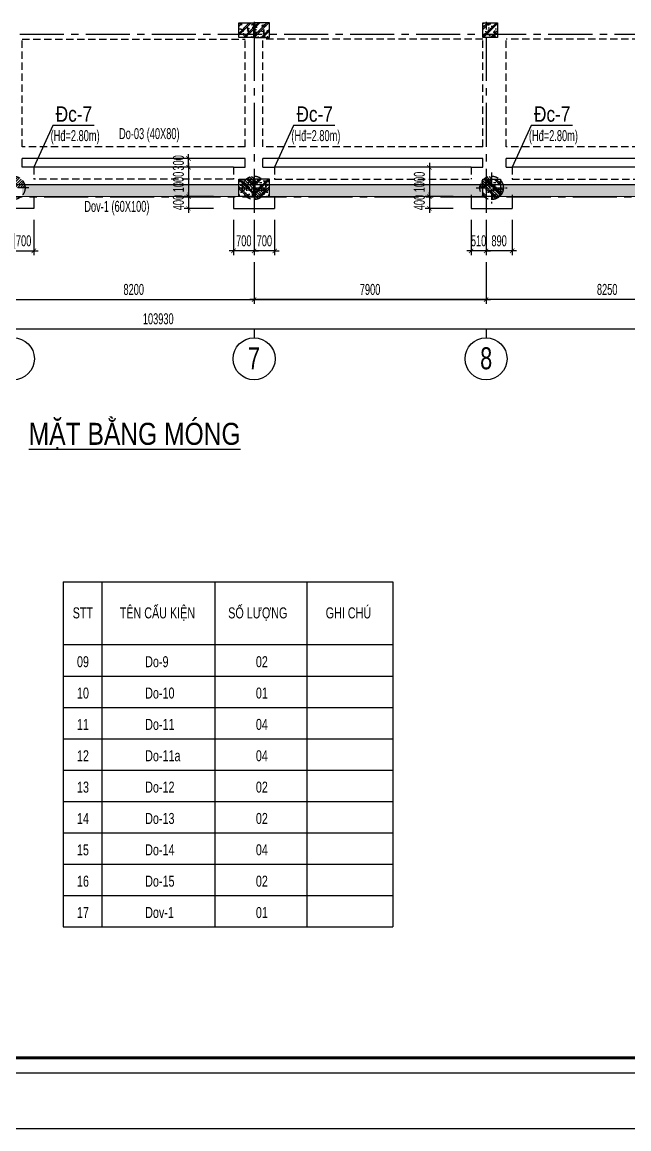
# Model space of a CAD drawing. Extents: x 1719887 to 1865417, y -150890 to 59748.
# Drawn here: x 1781880 to 1802544, y -150890 to -113193 of the extents above; entities that cross this region are included whole.
import ezdxf
from ezdxf.enums import TextEntityAlignment as Align

# ---------------------------------------------------------------- set-up
doc = ezdxf.new("R2010")
doc.units = 0
doc.header["$LTSCALE"] = 1000
doc.header["$MEASUREMENT"] = 0
doc.header["$PDMODE"] = 3
doc.linetypes.add('CENTER2', pattern=[1.125, 0.75, -0.125, 0.125, -0.125])
doc.linetypes.add('HIDDEN', pattern=[0.375, 0.25, -0.125])
doc.layers.get('0').update_dxf_attribs({"linetype": 'CONTINUOUS'})
doc.layers.get('Defpoints').update_dxf_attribs({"linetype": 'CONTINUOUS'})
for name, color, linetype in [('CDC-KHUNGTEN', 7, 'CONTINUOUS'), ('CDC.01.AXIS', 160, 'CENTER2'), ('CDC.02.DIM', 1, 'CONTINUOUS'), ('CDC.03.BORDER', 3, 'CONTINUOUS'), ('CDC.04.HIDDEN', 8, 'HIDDEN'), ('CDC.05.STEEL', 4, 'CONTINUOUS'), ('CDC.06.TEXT', 2, 'CONTINUOUS'), ('CDC.10.HATCH', 9, 'CONTINUOUS'), ('CDC.11.NOTE', 8, 'CONTINUOUS'), ('KCS_CHI', 1, 'CONTINUOUS')]:
    doc.layers.add(name, color=color, linetype=linetype)
doc.styles.add('ARIAL', font='arial.ttf', dxfattribs={"width": 0.6})
doc.dimstyles.new('D150', dxfattribs={"dimscale": 150, "dimtxt": 2.5, "dimasz": 1, "dimexe": 1, "dimexo": 0, "dimgap": 1, "dimtad": 1, "dimdec": 0, "dimdsep": 46, "dimtxsty": 'ARIAL', "dimblk": 'ARCHTICK', "dimcen": 1, "dimdle": 1, "dimclrd": 1, "dimclre": 1, "dimclrt": 2, "dimadec": 0, "dimazin": 0, "dimtfac": 0.00072, "dimtdec": 0, "dimtix": 1, "dimtmove": 2, "dimatfit": 3, "dimldrblk": 'ARCHTICK', "dimfxl": 1, "dimtolj": 1, "dimlwd": -1, "dimlwe": -1, "dimarcsym": 0})
pattern_1 = [(50, (9e-10, 0), (358.63009, -31.376067), [37.5, -412.5]), (355, (9e-10, 0), (-69.37567, 376.09607), [30, -330]), (100.4514, (29.9, -2.6), (289.25469, 344.71977), [31.870095, -350.571056]), (46.1842, (9e-10, 100), (533.62052, -82.75951), [56.25, -618.75]), (96.6356, (44.47, 93.1), (467.33135, 487.05894), [47.80514, -525.8565]), (351.1842, (9e-10, 100), (467.33097, 487.0593), [45, -495]), (21, (50, 75), (298.453526, -201.309445), [37.5, -412.5]), (326, (50, 75), (121.657666, 362.57502), [30, -330]), (71.4514, (74.87, 58.22), (420.111314, 161.26525), [31.870095, -350.571056]), (37.5, (9e-10, 0), (6.079928, 166.446927), [0, -326, 0, -335, 0, -331.25]), (7.5, (9e-10, 0), (131.534769, 197.205856), [0, -191, 0, -318.5, 0, -126.25]), (327.5, (-111.5, 0), (266.911218, -11.277436), [0, -125, 0, -390, 0, -517.5]), (317.5, (-161.5, 0), (291.593085, 50.05249), [0, -162.5, 0, -259, 0, -367.5]), (45, (9e-10, 0), (-150.26019, 150.26019), []), (45, (9e-10, 61.25), (-150.26019, 150.26019), [])]

# ---------------------------------------------------------------- blocks, each defined once
blk = doc.blocks.new('_ARCHTICK')
at = {"color": 0, "linetype": 'ByBlock', "const_width": 0.15}
blk.add_lwpolyline([(-0.5, -0.5), (0.5, 0.5)], dxfattribs=at)
blk = doc.blocks.new('*D15')
at = {"layer": 'CDC.02.DIM', "color": 1, "transparency": 16777216}
for p, q in [((1734550, -121372), (1734550, -123792)), ((1838480, -121372), (1838480, -123792)), ((1734400, -123642), (1838630, -123642))]:
    blk.add_line(p, q, dxfattribs=at)
at = {"layer": 'Defpoints', "color": 0, "transparency": 16777216}
for p in [(1734550, -121372), (1838480, -121372), (1838480, -123642)]:
    blk.add_point(p, dxfattribs=at)
at = {"layer": 'CDC.02.DIM', "color": 1, "transparency": 16777216, "xscale": 150, "yscale": 150, "zscale": 150, "rotation": 180}
blk.add_blockref('_ARCHTICK', (1734550, -123642), dxfattribs=at)
at = {"layer": 'CDC.02.DIM', "color": 1, "transparency": 16777216, "xscale": 150, "yscale": 150, "zscale": 150}
blk.add_blockref('_ARCHTICK', (1838480, -123642), dxfattribs=at)
at = {"layer": 'CDC.02.DIM', "color": 2, "transparency": 16777216, "insert": (1786515, -123300), "char_height": 375, "attachment_point": 5, "style": 'ARIAL'}
blk.add_mtext('\\A1;103930', dxfattribs=at)
blk = doc.blocks.new('*D22')
at = {"layer": 'CDC.02.DIM', "color": 1, "transparency": 16777216}
for p, q in [((1789780, -121372), (1789780, -122792)), ((1797680, -121372), (1797680, -122792)), ((1789630, -122642), (1797830, -122642))]:
    blk.add_line(p, q, dxfattribs=at)
at = {"layer": 'Defpoints', "color": 0, "transparency": 16777216}
for p in [(1789780, -121372), (1797680, -121372), (1797680, -122642)]:
    blk.add_point(p, dxfattribs=at)
at = {"layer": 'CDC.02.DIM', "color": 1, "transparency": 16777216, "xscale": 150, "yscale": 150, "zscale": 150, "rotation": 180}
blk.add_blockref('_ARCHTICK', (1789780, -122642), dxfattribs=at)
at = {"layer": 'CDC.02.DIM', "color": 1, "transparency": 16777216, "xscale": 150, "yscale": 150, "zscale": 150}
blk.add_blockref('_ARCHTICK', (1797680, -122642), dxfattribs=at)
at = {"layer": 'CDC.02.DIM', "color": 2, "transparency": 16777216, "insert": (1793730, -122300), "char_height": 375, "attachment_point": 5, "style": 'ARIAL'}
blk.add_mtext('\\A1;7900', dxfattribs=at)
blk = doc.blocks.new('*D29')
at = {"layer": 'CDC.02.DIM', "color": 1, "transparency": 16777216}
for p, q in [((1781580, -121372), (1781580, -122792)), ((1789780, -121372), (1789780, -122792)), ((1781430, -122642), (1789930, -122642))]:
    blk.add_line(p, q, dxfattribs=at)
at = {"layer": 'Defpoints', "color": 0, "transparency": 16777216}
for p in [(1781580, -121372), (1789780, -121372), (1789780, -122642)]:
    blk.add_point(p, dxfattribs=at)
at = {"layer": 'CDC.02.DIM', "color": 1, "transparency": 16777216, "xscale": 150, "yscale": 150, "zscale": 150, "rotation": 180}
blk.add_blockref('_ARCHTICK', (1781580, -122642), dxfattribs=at)
at = {"layer": 'CDC.02.DIM', "color": 1, "transparency": 16777216, "xscale": 150, "yscale": 150, "zscale": 150}
blk.add_blockref('_ARCHTICK', (1789780, -122642), dxfattribs=at)
at = {"layer": 'CDC.02.DIM', "color": 2, "transparency": 16777216, "insert": (1785680, -122300), "char_height": 375, "attachment_point": 5, "style": 'ARIAL'}
blk.add_mtext('\\A1;8200', dxfattribs=at)
blk = doc.blocks.new('MONG')
at = {"layer": 'CDC.10.HATCH'}
h = blk.add_hatch(dxfattribs=at)
h.set_pattern_fill('CHAU-01', color=256, scale=50, style=0, pattern_type=2)
h.set_pattern_definition(pattern_1)
h.paths.add_polyline_path([(1789255, -113718), (1789255, -113218), (1789755, -113218), (1789755, -113718)])
h = blk.add_hatch(dxfattribs=at)
h.set_pattern_fill('CHAU-01', color=256, scale=50, style=0, pattern_type=2)
h.set_pattern_definition(pattern_1)
h.paths.add_polyline_path([(1790305, -113718), (1790305, -113218), (1789805, -113218), (1789805, -113718)])
h = blk.add_hatch(dxfattribs=at)
h.set_pattern_fill('CHAU-01', color=256, scale=50, style=0, pattern_type=2)
h.set_pattern_definition([(50, (0, 0), (358.63009, -31.376067), [37.5, -412.5]), (355, (0, 0), (-69.37567, 376.09607), [30, -330]), (100.4514, (29.9, -2.6), (289.25469, 344.71977), [31.870095, -350.571056]), (46.1842, (0, 100), (533.62052, -82.75951), [56.25, -618.75]), (96.6356, (44.47, 93.1), (467.33135, 487.05894), [47.80514, -525.8565]), (351.1842, (0, 100), (467.33097, 487.0593), [45, -495]), (21, (50, 75), (298.453526, -201.309445), [37.5, -412.5]), (326, (50, 75), (121.657666, 362.57502), [30, -330]), (71.4514, (74.87, 58.22), (420.111314, 161.26525), [31.870095, -350.571056]), (37.5, (0, 0), (6.079928, 166.446927), [0, -326, 0, -335, 0, -331.25]), (7.5, (0, 0), (131.534769, 197.205856), [0, -191, 0, -318.5, 0, -126.25]), (327.5, (-111.5, 0), (266.911218, -11.277436), [0, -125, 0, -390, 0, -517.5]), (317.5, (-161.5, 0), (291.593085, 50.05249), [0, -162.5, 0, -259, 0, -367.5]), (45, (0, 0), (-150.26019, 150.26019), []), (45, (0, 61.25), (-150.26019, 150.26019), [])])
h.paths.add_polyline_path([(1797570, -113718), (1797570, -113218), (1798070, -113218), (1798070, -113718)])
h = blk.add_hatch(dxfattribs=at)
h.set_pattern_fill('CHAU-01', color=256, scale=80, style=0, pattern_type=2)
h.set_pattern_definition([(50, (0, 0), (573.80815, -50.20171), [60, -660]), (355, (0, 0), (-111.00107, 601.7537), [48, -528]), (100.4514, (47.8, -4.2), (462.8075, 551.55163), [50.99215, -560.91369]), (46.1842, (0, 160), (853.79284, -132.4152), [90, -990]), (96.6356, (71.15, 149), (747.73016, 779.2943), [76.48823, -841.3704]), (351.1842, (0, 160), (747.72956, 779.2949), [72, -792]), (21, (80, 120), (477.52564, -322.09511), [60, -660]), (326, (80, 120), (194.65227, 580.12004), [48, -528]), (71.4514, (119.8, 93.16), (672.1781, 258.0244), [50.99215, -560.91369]), (37.5, (0, 0), (9.727884, 266.315083), [0, -521.6, 0, -536, 0, -530]), (7.5, (0, 0), (210.45563, 315.52937), [0, -305.6, 0, -509.6, 0, -202]), (327.5, (-178.4, 0), (427.05795, -18.043897), [0, -200, 0, -624, 0, -828]), (317.5, (-258.4, 0), (466.548935, 80.083986), [0, -260, 0, -414.4, 0, -588]), (45, (0, 0), (-240.416306, 240.416306), []), (45, (0, 98), (-240.416306, 240.416306), [])])
h.paths.add_polyline_path([(1837881, -118738), (1830790, -118738), (1830790, -119138), (1837881, -119138)])
h.paths.add_polyline_path([(1830190, -118738), (1822680, -118738), (1822680, -119138), (1830190, -119138)])
h.paths.add_polyline_path([(1822080, -118738), (1814480, -118738), (1814480, -119138), (1822080, -119138)])
h.paths.add_polyline_path([(1813880, -118738), (1806230, -118737), (1806230, -119137), (1813880, -119138)])
h.paths.add_polyline_path([(1805630, -118737), (1798170, -118737), (1798170, -119137), (1805630, -119137)])
h.paths.add_polyline_path([(1797570, -118737), (1790304, -118737), (1790304, -119137), (1797570, -119137)])
h.paths.add_polyline_path([(1789255, -118737), (1781880, -118737), (1781880, -119137), (1789255, -119137)])
h.paths.add_polyline_path([(1765130, -118737), (1757480, -118737), (1757480, -119137), (1765130, -119137)])
h.paths.add_polyline_path([(1756880, -118737), (1749280, -118737), (1749280, -119137), (1756880, -119137)])
h.paths.add_polyline_path([(1748680, -118737), (1741170, -118737), (1741170, -119137), (1748680, -119137)])
h.paths.add_polyline_path([(1740570, -118737), (1735149, -118737), (1735149, -119137), (1740570, -119137)])
h = blk.add_hatch(dxfattribs=at)
h.set_pattern_fill('CHAU-01', color=256, scale=50, angle=270, style=0, pattern_type=2)
h.set_pattern_definition([(320, (40398.73, -425858.57), (-31.376067, -358.63009), [37.5, -412.5]), (265, (40398.73, -425858.57), (376.09607, 69.37567), [30, -330]), (10.4514, (40396.1, -425888.45), (344.71977, -289.25469), [31.870095, -350.571056]), (316.1842, (40498.73, -425858.57), (-82.75951, -533.62052), [56.25, -618.75]), (6.6356, (40491.83, -425903.03), (487.05894, -467.33135), [47.80514, -525.8565]), (261.1842, (40498.7, -425858.57), (487.0593, -467.33097), [45, -495]), (291, (40473.73, -425908.57), (-201.309445, -298.453526), [37.5, -412.5]), (236, (40473.73, -425908.57), (362.57502, -121.657666), [30, -330]), (341.4514, (40456.95, -425933.44), (161.26525, -420.111314), [31.870095, -350.571056]), (307.5, (40398.73, -425858.57), (166.446927, -6.079928), [0, -326, 0, -335, 0, -331.25]), (277.5, (40398.73, -425858.57), (197.205856, -131.534769), [0, -191, 0, -318.5, 0, -126.25]), (237.5, (40398.73, -425747.07), (-11.277436, -266.911218), [0, -125, 0, -390, 0, -517.5]), (227.5, (40398.73, -425697.07), (50.05249, -291.593085), [0, -162.5, 0, -259, 0, -367.5]), (315, (40398.73, -425858.57), (150.26019, 150.26019), []), (315, (40459.98, -425858.57), (150.26019, 150.26019), [])])
h.paths.add_polyline_path([(1789255, -118537), (1789255, -119137), (1789755, -119137), (1789755, -118537)])
h = blk.add_hatch(dxfattribs=at)
h.set_pattern_fill('CHAU-01', color=256, scale=50, angle=270, style=0, pattern_type=2)
h.set_pattern_definition([(220, (3539160.74, -425858.57), (31.376067, -358.63009), [37.5, -412.5]), (275, (3539160.74, -425858.57), (-376.09607, 69.37567), [30, -330]), (169.5486, (3539163.36, -425888.45), (-344.71977, -289.25469), [31.870095, -350.571056]), (223.8158, (3539060.74, -425858.57), (82.75951, -533.62052), [56.25, -618.75]), (173.3644, (3539067.64, -425903.03), (-487.05894, -467.33135), [47.80514, -525.8565]), (278.8158, (3539060.74, -425858.57), (-487.0593, -467.33097), [45, -495]), (249, (3539085.74, -425908.57), (201.309445, -298.453526), [37.5, -412.5]), (304, (3539085.74, -425908.57), (-362.57502, -121.657666), [30, -330]), (198.5486, (3539102.52, -425933.44), (-161.26525, -420.111314), [31.870095, -350.571056]), (232.5, (3539160.74, -425858.57), (-166.446927, -6.079928), [0, -326, 0, -335, 0, -331.25]), (262.5, (3539160.74, -425858.57), (-197.205856, -131.534769), [0, -191, 0, -318.5, 0, -126.25]), (302.5, (3539160.74, -425747.07), (11.277436, -266.911218), [0, -125, 0, -390, 0, -517.5]), (312.5, (3539160.74, -425697.07), (-50.05249, -291.593085), [0, -162.5, 0, -259, 0, -367.5]), (225, (3539160.74, -425858.57), (-150.26019, 150.26019), []), (225, (3539099.5, -425858.57), (-150.26019, 150.26019), [])])
h.paths.add_polyline_path([(1790304, -118537), (1790304, -119137), (1789804, -119137), (1789804, -118537)])
h = blk.add_hatch(dxfattribs=at)
h.set_pattern_fill('CHAU-01', color=256, scale=50, angle=270, style=0, pattern_type=2)
h.set_pattern_definition([(320, (48813.73, -425858.61), (-31.376067, -358.63009), [37.5, -412.5]), (265, (48813.73, -425858.6), (376.09607, 69.37567), [30, -330]), (10.4514, (48811.1, -425888.5), (344.71977, -289.25469), [31.870095, -350.571056]), (316.1842, (48913.73, -425858.6), (-82.75951, -533.62052), [56.25, -618.75]), (6.6356, (48906.83, -425903.1), (487.05894, -467.33135), [47.80514, -525.8565]), (261.1842, (48913.73, -425858.6), (487.0593, -467.33097), [45, -495]), (291, (48888.73, -425908.61), (-201.309445, -298.453526), [37.5, -412.5]), (236, (48888.73, -425908.6), (362.57502, -121.657666), [30, -330]), (341.4514, (48871.96, -425933.5), (161.26525, -420.111314), [31.870095, -350.571056]), (307.5, (48813.73, -425858.61), (166.446927, -6.079928), [0, -326, 0, -335, 0, -331.25]), (277.5, (48813.73, -425858.61), (197.205856, -131.534769), [0, -191, 0, -318.5, 0, -126.25]), (237.5, (48813.73, -425747.11), (-11.277436, -266.911218), [0, -125, 0, -390, 0, -517.5]), (227.5, (48813.73, -425697.11), (50.05249, -291.593085), [0, -162.5, 0, -259, 0, -367.5]), (315, (48813.73, -425858.61), (150.26019, 150.26019), []), (315, (48874.98, -425858.61), (150.26019, 150.26019), [])])
h.paths.add_polyline_path([(1798170, -119137), (1797570, -119137), (1797570, -118537), (1798170, -118537)])
at = {"layer": 'CDC.01.AXIS', "ltscale": 2}
for p, q in [((1789780, -61938), (1789780, -120474)), ((1797680, -61938), (1797680, -120474)), ((1734550, -113608), (1840145, -113608)), ((1733131, -119138), (1840145, -119138))]:
    blk.add_line(p, q, dxfattribs=at)
at = {"layer": 'CDC.05.STEEL'}
for p, q in [((1837881, -118738), (1735149, -118737)), ((1838481, -119138), (1734550, -119137))]:
    blk.add_line(p, q, dxfattribs=at)
at = {"layer": 'CDC.05.STEEL', "ltscale": 2000}
for points in [[(1789255, -113718), (1789255, -113218), (1789755, -113218), (1789755, -113718)], [(1790305, -113718), (1790305, -113218), (1789805, -113218), (1789805, -113718)], [(1797570, -113718), (1797570, -113218), (1798070, -113218), (1798070, -113718)], [(1789755, -118537), (1789755, -119137), (1789255, -119137), (1789255, -118537)], [(1789804, -118537), (1789804, -119137), (1790304, -119137), (1790304, -118537)], [(1798170, -118537), (1798170, -119137), (1797570, -119137), (1797570, -118537)]]:
    blk.add_lwpolyline(points, close=True, dxfattribs=at)
blk = doc.blocks.new('*D36')
at = {"layer": 'CDC.02.DIM', "color": 1, "transparency": 16777216}
for p, q in [((1797680, -121372), (1797680, -122792)), ((1805930, -121372), (1805930, -122792)), ((1806080, -122642), (1797530, -122642))]:
    blk.add_line(p, q, dxfattribs=at)
at = {"layer": 'Defpoints', "color": 0, "transparency": 16777216}
for p in [(1797680, -121372), (1805930, -121372), (1797680, -122642)]:
    blk.add_point(p, dxfattribs=at)
at = {"layer": 'CDC.02.DIM', "color": 1, "transparency": 16777216, "xscale": 150, "yscale": 150, "zscale": 150, "rotation": 180}
blk.add_blockref('_ARCHTICK', (1797680, -122642), dxfattribs=at)
at = {"layer": 'CDC.02.DIM', "color": 1, "transparency": 16777216, "xscale": 150, "yscale": 150, "zscale": 150}
blk.add_blockref('_ARCHTICK', (1805930, -122642), dxfattribs=at)
at = {"layer": 'CDC.02.DIM', "color": 2, "transparency": 16777216, "insert": (1801805, -122300), "char_height": 375, "attachment_point": 5, "style": 'ARIAL'}
blk.add_mtext('\\A1;8250', dxfattribs=at)
blk = doc.blocks.new('*D37')
at = {"layer": 'CDC.02.DIM', "color": 1, "transparency": 16777216}
for p, q in [((1789780, -121372), (1789780, -122792)), ((1797680, -121372), (1797680, -122792)), ((1797830, -122642), (1789630, -122642))]:
    blk.add_line(p, q, dxfattribs=at)
at = {"layer": 'Defpoints', "color": 0, "transparency": 16777216}
for p in [(1789780, -121372), (1797680, -121372), (1789780, -122642)]:
    blk.add_point(p, dxfattribs=at)
at = {"layer": 'CDC.02.DIM', "color": 1, "transparency": 16777216, "xscale": 150, "yscale": 150, "zscale": 150, "rotation": 180}
blk.add_blockref('_ARCHTICK', (1789780, -122642), dxfattribs=at)
at = {"layer": 'CDC.02.DIM', "color": 1, "transparency": 16777216, "xscale": 150, "yscale": 150, "zscale": 150}
blk.add_blockref('_ARCHTICK', (1797680, -122642), dxfattribs=at)
at = {"layer": 'CDC.02.DIM', "color": 2, "transparency": 16777216, "insert": (1793730, -122300), "char_height": 375, "attachment_point": 5, "style": 'ARIAL'}
blk.add_mtext('\\A1;7900', dxfattribs=at)
blk = doc.blocks.new('*D162')
at = {"layer": 'CDC.02.DIM', "color": 1, "transparency": 16777216}
for p, q in [((1787547, -117987), (1787547, -119287)), ((1788399, -118137), (1787397, -118137)), ((1788399, -119137), (1787397, -119137))]:
    blk.add_line(p, q, dxfattribs=at)
at = {"layer": 'Defpoints', "color": 0, "transparency": 16777216}
for p in [(1788399, -118137), (1787547, -119137), (1788399, -119137)]:
    blk.add_point(p, dxfattribs=at)
at = {"layer": 'CDC.02.DIM', "color": 1, "transparency": 16777216, "xscale": 150, "yscale": 150, "zscale": 150}
for p, rotation in [((1787547, -118137), 90), ((1787547, -119137), 270)]:
    blk.add_blockref('_ARCHTICK', p, dxfattribs=dict(at, rotation=rotation))
at = {"layer": 'CDC.02.DIM', "color": 2, "transparency": 16777216, "insert": (1787205, -118637), "char_height": 375, "attachment_point": 5, "rotation": 90, "style": 'ARIAL'}
blk.add_mtext('\\A1;1000', dxfattribs=at)
blk = doc.blocks.new('*D163')
at = {"layer": 'CDC.02.DIM', "color": 1, "transparency": 16777216}
for p, q in [((1787547, -119137), (1787547, -118987)), ((1788399, -119137), (1787397, -119137)), ((1787547, -119137), (1787547, -119537)), ((1788399, -119537), (1787397, -119537)), ((1787547, -119537), (1787547, -119687))]:
    blk.add_line(p, q, dxfattribs=at)
at = {"layer": 'Defpoints', "color": 0, "transparency": 16777216}
for p in [(1788399, -119137), (1787547, -119537), (1788399, -119537)]:
    blk.add_point(p, dxfattribs=at)
at = {"layer": 'CDC.02.DIM', "color": 1, "transparency": 16777216, "xscale": 150, "yscale": 150, "zscale": 150}
for p, rotation in [((1787547, -119137), 270), ((1787547, -119537), 90)]:
    blk.add_blockref('_ARCHTICK', p, dxfattribs=dict(at, rotation=rotation))
at = {"layer": 'CDC.02.DIM', "color": 2, "transparency": 16777216, "insert": (1787205, -119337), "char_height": 375, "attachment_point": 5, "rotation": 90, "style": 'ARIAL'}
blk.add_mtext('\\A1;400', dxfattribs=at)
blk = doc.blocks.new('*D306')
at = {"layer": 'CDC.02.DIM', "color": 1, "transparency": 16777216}
for p, q in [((1781580, -119923), (1781580, -121135)), ((1782280, -119923), (1782280, -121135)), ((1781580, -120985), (1781430, -120985)), ((1781580, -120985), (1782280, -120985)), ((1782280, -120985), (1782430, -120985))]:
    blk.add_line(p, q, dxfattribs=at)
at = {"layer": 'Defpoints', "color": 0, "transparency": 16777216}
for p in [(1781580, -119923), (1782280, -119923), (1782280, -120985)]:
    blk.add_point(p, dxfattribs=at)
at = {"layer": 'CDC.02.DIM', "color": 1, "transparency": 16777216, "xscale": 150, "yscale": 150, "zscale": 150}
blk.add_blockref('_ARCHTICK', (1781580, -120985), dxfattribs=at)
at = {"layer": 'CDC.02.DIM', "color": 1, "transparency": 16777216, "xscale": 150, "yscale": 150, "zscale": 150, "rotation": 180}
blk.add_blockref('_ARCHTICK', (1782280, -120985), dxfattribs=at)
at = {"layer": 'CDC.02.DIM', "color": 2, "transparency": 16777216, "insert": (1781930, -120643), "char_height": 375, "attachment_point": 5, "style": 'ARIAL'}
blk.add_mtext('\\A1;700', dxfattribs=at)
blk = doc.blocks.new('*D315')
at = {"layer": 'CDC.02.DIM', "color": 1, "transparency": 16777216}
for p, q in [((1797680, -119923), (1797680, -121135)), ((1798570, -119923), (1798570, -121135)), ((1798720, -120985), (1797530, -120985))]:
    blk.add_line(p, q, dxfattribs=at)
at = {"layer": 'Defpoints', "color": 0, "transparency": 16777216}
for p in [(1797680, -119923), (1798570, -119923), (1797680, -120985)]:
    blk.add_point(p, dxfattribs=at)
at = {"layer": 'CDC.02.DIM', "color": 1, "transparency": 16777216, "xscale": 150, "yscale": 150, "zscale": 150, "rotation": 180}
blk.add_blockref('_ARCHTICK', (1797680, -120985), dxfattribs=at)
at = {"layer": 'CDC.02.DIM', "color": 1, "transparency": 16777216, "xscale": 150, "yscale": 150, "zscale": 150}
blk.add_blockref('_ARCHTICK', (1798570, -120985), dxfattribs=at)
at = {"layer": 'CDC.02.DIM', "color": 2, "transparency": 16777216, "insert": (1798125, -120643), "char_height": 375, "attachment_point": 5, "style": 'ARIAL'}
blk.add_mtext('\\A1;890', dxfattribs=at)
blk = doc.blocks.new('*D316')
at = {"layer": 'CDC.02.DIM', "color": 1, "transparency": 16777216}
for p, q in [((1797170, -119923), (1797170, -121135)), ((1797680, -119923), (1797680, -121135)), ((1797170, -120985), (1797020, -120985)), ((1797680, -120985), (1797170, -120985)), ((1797680, -120985), (1797830, -120985))]:
    blk.add_line(p, q, dxfattribs=at)
at = {"layer": 'Defpoints', "color": 0, "transparency": 16777216}
for p in [(1797170, -119923), (1797680, -119923), (1797170, -120985)]:
    blk.add_point(p, dxfattribs=at)
at = {"layer": 'CDC.02.DIM', "color": 1, "transparency": 16777216, "xscale": 150, "yscale": 150, "zscale": 150}
blk.add_blockref('_ARCHTICK', (1797170, -120985), dxfattribs=at)
at = {"layer": 'CDC.02.DIM', "color": 1, "transparency": 16777216, "xscale": 150, "yscale": 150, "zscale": 150, "rotation": 180}
blk.add_blockref('_ARCHTICK', (1797680, -120985), dxfattribs=at)
at = {"layer": 'CDC.02.DIM', "color": 2, "transparency": 16777216, "insert": (1797425, -120643), "char_height": 375, "attachment_point": 5, "style": 'ARIAL'}
blk.add_mtext('\\A1;510', dxfattribs=at)
blk = doc.blocks.new('*D317')
at = {"layer": 'CDC.02.DIM', "color": 1, "transparency": 16777216}
for p, q in [((1789780, -119923), (1789780, -121135)), ((1790480, -119923), (1790480, -121135)), ((1789780, -120985), (1789630, -120985)), ((1790480, -120985), (1789780, -120985)), ((1790480, -120985), (1790630, -120985))]:
    blk.add_line(p, q, dxfattribs=at)
at = {"layer": 'Defpoints', "color": 0, "transparency": 16777216}
for p in [(1789780, -119923), (1790480, -119923), (1789780, -120985)]:
    blk.add_point(p, dxfattribs=at)
at = {"layer": 'CDC.02.DIM', "color": 1, "transparency": 16777216, "xscale": 150, "yscale": 150, "zscale": 150}
blk.add_blockref('_ARCHTICK', (1789780, -120985), dxfattribs=at)
at = {"layer": 'CDC.02.DIM', "color": 1, "transparency": 16777216, "xscale": 150, "yscale": 150, "zscale": 150, "rotation": 180}
blk.add_blockref('_ARCHTICK', (1790480, -120985), dxfattribs=at)
at = {"layer": 'CDC.02.DIM', "color": 2, "transparency": 16777216, "insert": (1790130, -120643), "char_height": 375, "attachment_point": 5, "style": 'ARIAL'}
blk.add_mtext('\\A1;700', dxfattribs=at)
blk = doc.blocks.new('*D318')
at = {"layer": 'CDC.02.DIM', "color": 1, "transparency": 16777216}
for p, q in [((1789080, -119923), (1789080, -121135)), ((1789780, -119923), (1789780, -121135)), ((1789080, -120985), (1788930, -120985)), ((1789780, -120985), (1789080, -120985)), ((1789780, -120985), (1789930, -120985))]:
    blk.add_line(p, q, dxfattribs=at)
at = {"layer": 'Defpoints', "color": 0, "transparency": 16777216}
for p in [(1789080, -119923), (1789780, -119923), (1789080, -120985)]:
    blk.add_point(p, dxfattribs=at)
at = {"layer": 'CDC.02.DIM', "color": 1, "transparency": 16777216, "xscale": 150, "yscale": 150, "zscale": 150}
blk.add_blockref('_ARCHTICK', (1789080, -120985), dxfattribs=at)
at = {"layer": 'CDC.02.DIM', "color": 1, "transparency": 16777216, "xscale": 150, "yscale": 150, "zscale": 150, "rotation": 180}
blk.add_blockref('_ARCHTICK', (1789780, -120985), dxfattribs=at)
at = {"layer": 'CDC.02.DIM', "color": 2, "transparency": 16777216, "insert": (1789430, -120643), "char_height": 375, "attachment_point": 5, "style": 'ARIAL'}
blk.add_mtext('\\A1;700', dxfattribs=at)
blk = doc.blocks.new('*D323')
at = {"layer": 'CDC.02.DIM', "color": 1, "transparency": 16777216}
for p, q in [((1795751, -117988), (1795751, -119287)), ((1796564, -118138), (1795601, -118138)), ((1796564, -119137), (1795601, -119137))]:
    blk.add_line(p, q, dxfattribs=at)
at = {"layer": 'Defpoints', "color": 0, "transparency": 16777216}
for p in [(1796564, -118138), (1795751, -119137), (1796564, -119137)]:
    blk.add_point(p, dxfattribs=at)
at = {"layer": 'CDC.02.DIM', "color": 1, "transparency": 16777216, "xscale": 150, "yscale": 150, "zscale": 150}
for p, rotation in [((1795751, -118138), 90), ((1795751, -119137), 270)]:
    blk.add_blockref('_ARCHTICK', p, dxfattribs=dict(at, rotation=rotation))
at = {"layer": 'CDC.02.DIM', "color": 2, "transparency": 16777216, "insert": (1795410, -118637), "char_height": 375, "attachment_point": 5, "rotation": 90, "style": 'ARIAL'}
blk.add_mtext('\\A1;1000', dxfattribs=at)
blk = doc.blocks.new('*D324')
at = {"layer": 'CDC.02.DIM', "color": 1, "transparency": 16777216}
for p, q in [((1795751, -119137), (1795751, -118987)), ((1796564, -119137), (1795601, -119137)), ((1795751, -119137), (1795751, -119538)), ((1796564, -119538), (1795601, -119538)), ((1795751, -119538), (1795751, -119688))]:
    blk.add_line(p, q, dxfattribs=at)
at = {"layer": 'Defpoints', "color": 0, "transparency": 16777216}
for p in [(1796564, -119137), (1795751, -119538), (1796564, -119538)]:
    blk.add_point(p, dxfattribs=at)
at = {"layer": 'CDC.02.DIM', "color": 1, "transparency": 16777216, "xscale": 150, "yscale": 150, "zscale": 150}
for p, rotation in [((1795751, -119137), 270), ((1795751, -119538), 90)]:
    blk.add_blockref('_ARCHTICK', p, dxfattribs=dict(at, rotation=rotation))
at = {"layer": 'CDC.02.DIM', "color": 2, "transparency": 16777216, "insert": (1795410, -119337), "char_height": 375, "attachment_point": 5, "rotation": 90, "style": 'ARIAL'}
blk.add_mtext('\\A1;400', dxfattribs=at)
blk = doc.blocks.new('*D1035')
at = {"layer": 'CDC.02.DIM', "color": 1, "transparency": 16777216}
for p, q in [((1788297, -117838), (1787397, -117838)), ((1787547, -117838), (1787547, -117688)), ((1787547, -118137), (1787547, -117838)), ((1788297, -118137), (1787397, -118137)), ((1787547, -118137), (1787547, -118287))]:
    blk.add_line(p, q, dxfattribs=at)
at = {"layer": 'Defpoints', "color": 0, "transparency": 16777216}
for p in [(1787547, -117838), (1788399, -117838), (1788399, -118137)]:
    blk.add_point(p, dxfattribs=at)
at = {"layer": 'CDC.02.DIM', "color": 1, "transparency": 16777216, "xscale": 150, "yscale": 150, "zscale": 150}
for p, rotation in [((1787547, -117838), 270), ((1787547, -118137), 90)]:
    blk.add_blockref('_ARCHTICK', p, dxfattribs=dict(at, rotation=rotation))
at = {"layer": 'CDC.02.DIM', "color": 2, "transparency": 16777216, "insert": (1787205, -117987), "char_height": 375, "attachment_point": 5, "rotation": 90, "style": 'ARIAL'}
blk.add_mtext('\\A1;300', dxfattribs=at)
blk = doc.blocks.new('KHUNG TEN')
at = {"layer": 'CDC-KHUNGTEN', "color": 8}
blk.add_lwpolyline([(75096, 1100), (83000, 1100), (83000, 58300), (3000, 58300), (3000, 1100), (75096, 1100)], dxfattribs=at)
at = {"layer": 'CDC-KHUNGTEN', "color": 255, "lineweight": 60}
blk.add_lwpolyline([(74900, 1400), (74900, 58000), (3300, 58000), (3300, 1400), (74900, 1400)], close=True, dxfattribs=at)
at = {"layer": 'Defpoints', "color": 1, "ltscale": 0.2}
blk.add_lwpolyline([(0, 0), (0, 59400), (84100, 59400), (84100, 0), (0, 0)], close=True, dxfattribs=at)

msp = doc.modelspace()

# ---------------------------------------------------------------- hatches: boundary and pattern name
at = {"layer": 'CDC.10.HATCH'}
h = msp.add_hatch(dxfattribs=at)
h.set_pattern_fill('ANSI31', color=256, scale=500, style=0)
h.set_pattern_definition([(45, (4916.06, -37452.99), (-44.1941738, 44.1941738), [])])
h.paths.add_polyline_path([(1781579.7, -118437.4), (1781579.7, -118837.4), (1781979.7, -118837.4, 0.4142136)])
h.paths.add_polyline_path([(1781579.7, -118837.4), (1781179.7, -118837.4, 0.4142136), (1781579.7, -119237.4)])
h = msp.add_hatch(dxfattribs=at)
h.set_pattern_fill('ANSI31', color=256, scale=500, style=0)
h.set_pattern_definition([(135, (3566443.41, -37452.99), (44.1941738, 44.1941738), [])])
edge = h.paths.add_edge_path()
edge.add_line((1789779.7, -118437.4), (1789779.7, -118837.4))
edge.add_line((1789779.7, -118837.4), (1789379.7, -118837.4))
edge.add_ellipse((1789779.7, -118837.4), major_axis=(282.8, 282.8), ratio=1, start_angle=45, end_angle=135, ccw=False)
edge = h.paths.add_edge_path()
edge.add_line((1789779.7, -118837.4), (1790179.7, -118837.4))
edge.add_ellipse((1789779.7, -118837.4), major_axis=(282.8, 282.8), ratio=1, start_angle=225, end_angle=315, ccw=False)
edge.add_line((1789779.7, -119237.4), (1789779.7, -118837.4))
h = msp.add_hatch(dxfattribs=at)
h.set_pattern_fill('ANSI31', color=256, scale=500, style=0)
h.set_pattern_definition([(135, (3574533.45, -37452.91), (44.1941738, 44.1941738), [])])
edge = h.paths.add_edge_path()
edge.add_line((1797869.8, -118437.3), (1797869.8, -118837.3))
edge.add_line((1797869.8, -118837.3), (1797469.8, -118837.3))
edge.add_ellipse((1797869.8, -118837.3), major_axis=(282.8, 282.8), ratio=1, start_angle=45, end_angle=135, ccw=False)
edge = h.paths.add_edge_path()
edge.add_line((1797869.8, -118837.3), (1798269.8, -118837.3))
edge.add_ellipse((1797869.8, -118837.3), major_axis=(282.8, 282.8), ratio=1, start_angle=225, end_angle=315, ccw=False)
edge.add_line((1797869.8, -119237.3), (1797869.8, -118837.3))

# ---------------------------------------------------------------- linework, layer by layer
at = {"layer": 'CDC.01.AXIS', "ltscale": 0.5}
for p, q in [((1789779.7, -118309.4), (1789779.7, -119365.4)), ((1797869.8, -118309.3), (1797869.8, -119365.3)), ((1782107.7, -118837.4), (1781051.7, -118837.4)), ((1789251.7, -118837.4), (1790307.7, -118837.4)), ((1797341.8, -118837.3), (1798397.8, -118837.3))]:
    msp.add_line(p, q, dxfattribs=at)
at = {"layer": 'CDC.03.BORDER'}
for p, q in [((1781879.7, -118137.4), (1781879.7, -117837.6)), ((1789479.7, -117837.6), (1781879.7, -117837.6)), ((1789479.7, -118137.4), (1789479.7, -117837.6)), ((1790079.7, -118137.4), (1790079.7, -117837.6)), ((1797569.7, -117837.6), (1790079.7, -117837.6)), ((1797569.7, -118137.3), (1797569.7, -117837.6)), ((1798369.7, -118137.3), (1798369.7, -117837.6)), ((1805529.7, -117837.6), (1798369.7, -117837.6)), ((1782279.7, -118137.4), (1781879.7, -118137.4)), ((1789079.7, -118137.6), (1782279.7, -118137.6)), ((1789079.7, -118137.4), (1789479.7, -118137.4)), ((1790079.7, -118137.4), (1790479.7, -118137.4)), ((1797169.8, -118137.6), (1790479.7, -118137.6)), ((1797169.8, -118137.3), (1797569.7, -118137.3)), ((1798369.7, -118137.3), (1798569.8, -118137.3)), ((1805529.7, -118137.6), (1798569.8, -118137.6)), ((1797169.8, -119080.7), (1797169.8, -119537.3)), ((1798569.8, -119080.7), (1798569.8, -119537.3)), ((1782279.7, -119137.3), (1782279.7, -119537.4)), ((1789079.7, -119137.3), (1789079.7, -119537.4)), ((1790479.7, -119137.3), (1790479.7, -119537.4)), ((1782279.7, -119537.4), (1780879.7, -119537.4)), ((1789079.7, -119537.4), (1790479.7, -119537.4)), ((1797169.8, -119537.3), (1798569.8, -119537.3)), ((1783273.1, -132261.1), (1783273.1, -144008.2)), ((1783273.1, -132261.1), (1794500.6, -132261.1)), ((1784596.5, -132261.1), (1784596.5, -134396.9)), ((1788439.6, -132261.1), (1788439.6, -134396.9)), ((1788439.6, -132261.1), (1788439.6, -134396.9)), ((1791579.2, -132261.1), (1791579.2, -134396.9)), ((1794500.6, -132261.1), (1794500.6, -144008.2)), ((1783273.1, -134396.9), (1794500.6, -134396.9)), ((1784596.5, -134396.9), (1784596.5, -144008.2)), ((1784596.5, -134396.9), (1784596.5, -144008.2)), ((1788439.6, -134396.9), (1788439.6, -144008.2)), ((1791579.2, -134396.9), (1791579.2, -144008.2)), ((1791579.2, -134396.9), (1791579.2, -144008.2)), ((1783273.1, -135464.9), (1794500.6, -135464.9)), ((1783273.1, -144008.2), (1794500.6, -144008.2))]:
    msp.add_line(p, q, dxfattribs=at)
at = {"layer": 'CDC.04.HIDDEN'}
for p, q in [((1781879.7, -113767.7), (1789479.7, -113767.7)), ((1781879.7, -117437.6), (1781879.7, -113767.7)), ((1789479.7, -117437.6), (1789479.7, -113767.7)), ((1797569.7, -113767.7), (1790079.7, -113767.7)), ((1790079.7, -117437.6), (1790079.7, -113767.7)), ((1797569.7, -117437.6), (1797569.7, -113767.7)), ((1805529.7, -113767.7), (1798369.7, -113767.7)), ((1798369.7, -117437.6), (1798369.7, -113767.7)), ((1789479.7, -117437.6), (1781879.7, -117437.6)), ((1797569.7, -117437.6), (1790079.7, -117437.6)), ((1805529.7, -117437.6), (1798369.7, -117437.6)), ((1782279.7, -118137.4), (1782279.7, -118537.3)), ((1789079.7, -118137.4), (1789079.7, -118537.4)), ((1790479.7, -118137.4), (1790479.7, -118537.3)), ((1797169.8, -118137.3), (1797169.8, -118537.3)), ((1798569.8, -118137.3), (1798569.8, -118537.3)), ((1789079.7, -118537.4), (1782279.7, -118537.3)), ((1790479.7, -118537.3), (1797169.8, -118537.3)), ((1798569.8, -118537.3), (1805231.1, -118537.2))]:
    msp.add_line(p, q, dxfattribs=at)
for centre in [(1781579.7, -118837.4), (1789779.7, -118837.4), (1797869.8, -118837.3)]:
    msp.add_circle(centre, 400, dxfattribs=at)
at = {"layer": 'CDC.10.HATCH'}
for p, q in [((1783273.1, -135464.9), (1794500.6, -135464.9)), ((1783273.1, -136532.8), (1794500.6, -136532.8)), ((1783273.1, -137600.7), (1794500.6, -137600.7)), ((1783273.1, -138668.6), (1794500.6, -138668.6)), ((1783273.1, -139736.5), (1794500.6, -139736.5)), ((1783273.1, -140804.4), (1794500.6, -140804.4)), ((1783273.1, -141872.3), (1794500.6, -141872.3)), ((1783273.1, -142940.3), (1794500.6, -142940.3)), ((1783273.1, -142940.3), (1794500.6, -142940.3))]:
    msp.add_line(p, q, dxfattribs=at)
at = {"layer": 'CDC.11.NOTE'}
for points in [[(1784331.7, -116713.1), (1782927, -116713.1), (1782279.6, -118137.6)], [(1792531.7, -116713.4), (1791127, -116713.4), (1790479.6, -118137.9)], [(1800621.8, -116713.4), (1799217, -116713.4), (1798569.6, -118137.9)]]:
    msp.add_lwpolyline(points, dxfattribs=at)
at = {"layer": 'KCS_CHI'}
for p, q in [((1789779.7, -123641.8), (1789779.7, -123943.7)), ((1789779.7, -123641.8), (1789779.7, -123943.7)), ((1797679.7, -123641.8), (1797679.7, -123943.7))]:
    msp.add_line(p, q, dxfattribs=at)
for centre in [(1781579.7, -124659.6), (1789779.7, -124659.6), (1797679.7, -124659.6)]:
    msp.add_circle(centre, 715.9, dxfattribs=at)

# ---------------------------------------------------------------- block references
at = {"layer": 'CDC.06.TEXT', "xscale": 1.730439951605972, "yscale": 1.730439951605972, "zscale": 1.730439951605972}
msp.add_blockref('KHUNG TEN', (1719886.7, -150889.9), dxfattribs=at)
at = {"layer": 'CDC.10.HATCH'}
msp.add_blockref('MONG', (0, 0), dxfattribs=at)

# ---------------------------------------------------------------- texts
at = {"layer": 'CDC.06.TEXT', "style": 'ARIAL'}
for s, height, width, p in [('Đc-7', 525, 0.8, (1783642.7, -116323)), ('Đc-7', 525, 0.8, (1791842.7, -116323.3)), ('Đc-7', 525, 0.8, (1799932.8, -116323.3)), ('(Hđ=2.80m)', 375, 0.6, (1783684.1, -117057.8)), ('Do-03 (40X80)', 375, 0.6, (1786210.6, -116989.7)), ('(Hđ=2.80m)', 375, 0.6, (1791884.1, -117058.1)), ('(Hđ=2.80m)', 375, 0.6, (1799974.2, -117058.1)), ('Dov-1 (60X100)', 375, 0.6, (1785106.7, -119467.8)), ('%%UMẶT BẰNG MÓNG', 750, 0.8, (1785712.4, -127216)), ('TÊN CẤU KIỆN', 375.019, 0.7, (1786487.1, -133315.2)), ('SỐ LƯỢNG', 375.02, 0.7, (1789905.2, -133315.2)), ('GHI CHÚ', 375.02, 0.7, (1792992.8, -133315.2)), ('STT', 375.02, 0.7, (1783946.7, -133315.2)), ('09', 375.02, 0.7, (1783951.6, -134977.5)), ('02', 375.02, 0.7, (1790044.5, -134977.5)), ('10', 375.02, 0.7, (1783951.6, -136045.4)), ('01', 375.02, 0.7, (1790044.5, -136045.4)), ('11', 375.02, 0.7, (1783951.6, -137113.3)), ('04', 375.02, 0.7, (1790044.5, -137113.3)), ('12', 375.02, 0.7, (1783951.6, -138181.3)), ('04', 375.02, 0.7, (1790044.5, -138181.3)), ('13', 375.02, 0.7, (1783951.6, -139249.2)), ('02', 375.02, 0.7, (1790044.5, -139249.2)), ('14', 375.02, 0.7, (1783951.6, -140317.1)), ('02', 375.02, 0.7, (1790044.5, -140317.1)), ('15', 375.02, 0.7, (1783951.6, -141385)), ('04', 375.02, 0.7, (1790044.5, -141385)), ('16', 375.02, 0.7, (1783951.6, -142452.9)), ('02', 375.02, 0.7, (1790044.5, -142452.9)), ('17', 375.02, 0.7, (1783951.6, -143520.8)), ('01', 375.02, 0.7, (1790044.5, -143520.8))]:
    msp.add_text(s, height=height, dxfattribs=dict(at, width=width)).set_placement(p, align=Align.MIDDLE_CENTER)
at = {"layer": 'CDC.06.TEXT', "style": 'ARIAL', "width": 0.7}
for s, p in [('Do-9', (1786070.6, -134977.5)), ('Do-10', (1786070.6, -136045.4)), ('Do-11', (1786070.6, -137113.3)), ('Do-11a', (1786070.6, -138181.3)), ('Do-12', (1786070.6, -139249.2)), ('Do-13', (1786070.6, -140317.1)), ('Do-14', (1786070.6, -141385)), ('Do-15', (1786070.6, -142452.9)), ('Dov-1', (1786070.6, -143520.8))]:
    msp.add_text(s, height=375.02, dxfattribs=at).set_placement(p, align=Align.MIDDLE_LEFT)
at = {"layer": 'CDC.06.TEXT', "char_height": 750, "width": 696.96, "attachment_point": 2, "line_spacing_factor": 0.938532}
for s, insert in [('{\\fArial|b0|i0|c0|p34;\\W0.7;7}', (1789775.1, -124267)), ('{\\fArial|b0|i0|c0|p34;\\W0.7;8}', (1797684.3, -124267))]:
    msp.add_mtext(s, dxfattribs=dict(at, insert=insert))

# ---------------------------------------------------------------- dimensions: what is measured, and where the dimension line sits
at = {"layer": 'CDC.02.DIM'}
dim = msp.add_linear_dim(base=(1787546.9, -117837.6), p1=(1788399.3, -118137.4), p2=(1788399.3, -117837.6), angle=90, dimstyle='D150', override={"dimfxl": 5, "dimfxlon": 1}, dxfattribs=at)
dim.commit()
dim.dimension.update_dxf_attribs({"geometry": '*D1035', "text_midpoint": (1787205.3, -117987.5)})
for base, p1, p2, angle, picture, middle in [((1787546.9, -119137.3), (1788399.3, -118137.4), (1788399.3, -119137.3), 90, '*D162', (1787205.5, -118637.3)), ((1795751.1785, -119137.1292), (1796563.6974, -118137.6242), (1796563.6974, -119137.1292), 90, '*D323', (1795409.7136, -118637.3767)), ((1787546.9, -119537.4), (1788399.3, -119137.3), (1788399.3, -119537.4), 90, '*D163', (1787205.5, -119337.3)), ((1795751.1785, -119537.6242), (1796563.6974, -119137.1292), (1796563.6974, -119537.6242), 90, '*D324', (1795409.7136, -119337.3767)), ((1789079.8, -120984.9), (1789779.8, -119923), (1789079.8, -119923), 180, '*D318', (1789429.8, -120643.4)), ((1789779.8, -120984.9), (1790479.8, -119923), (1789779.8, -119923), 180, '*D317', (1790129.8, -120643.4)), ((1797169.8, -120984.9), (1797679.8, -119923), (1797169.8, -119923), 180, '*D316', (1797424.8, -120643.4)), ((1797679.8, -120984.9), (1798569.8, -119923), (1797679.8, -119923), 180, '*D315', (1798124.8, -120643.4)), ((1789779.7, -122641.8), (1797679.7, -121372.3), (1789779.7, -121372.3), 180, '*D37', (1793729.7, -122300.3)), ((1797679.7, -122641.8), (1805929.7, -121372.3), (1797679.7, -121372.3), 180, '*D36', (1801804.7, -122300.3))]:
    dim = msp.add_linear_dim(base=base, p1=p1, p2=p2, angle=angle, dimstyle='D150', dxfattribs=at)
    dim.commit()
    dim.dimension.update_dxf_attribs({"geometry": picture, "text_midpoint": middle})
for base, p1, p2, picture, middle in [((1782279.8, -120984.9), (1781579.8, -119923), (1782279.8, -119923), '*D306', (1781929.8, -120643.4)), ((1838479.7, -123641.8), (1734549.7, -121372.3), (1838479.7, -121372.3), '*D15', (1786514.7, -123300.2)), ((1789779.7, -122641.8), (1781579.7, -121372.3), (1789779.7, -121372.3), '*D29', (1785679.7, -122300.3)), ((1797679.7, -122641.8), (1789779.7, -121372.3), (1797679.7, -121372.3), '*D22', (1793729.7, -122300.3))]:
    dim = msp.add_linear_dim(base=base, p1=p1, p2=p2, dimstyle='D150', dxfattribs=at)
    dim.commit()
    dim.dimension.update_dxf_attribs({"geometry": picture, "text_midpoint": middle})

doc.saveas('drawing.dxf')
